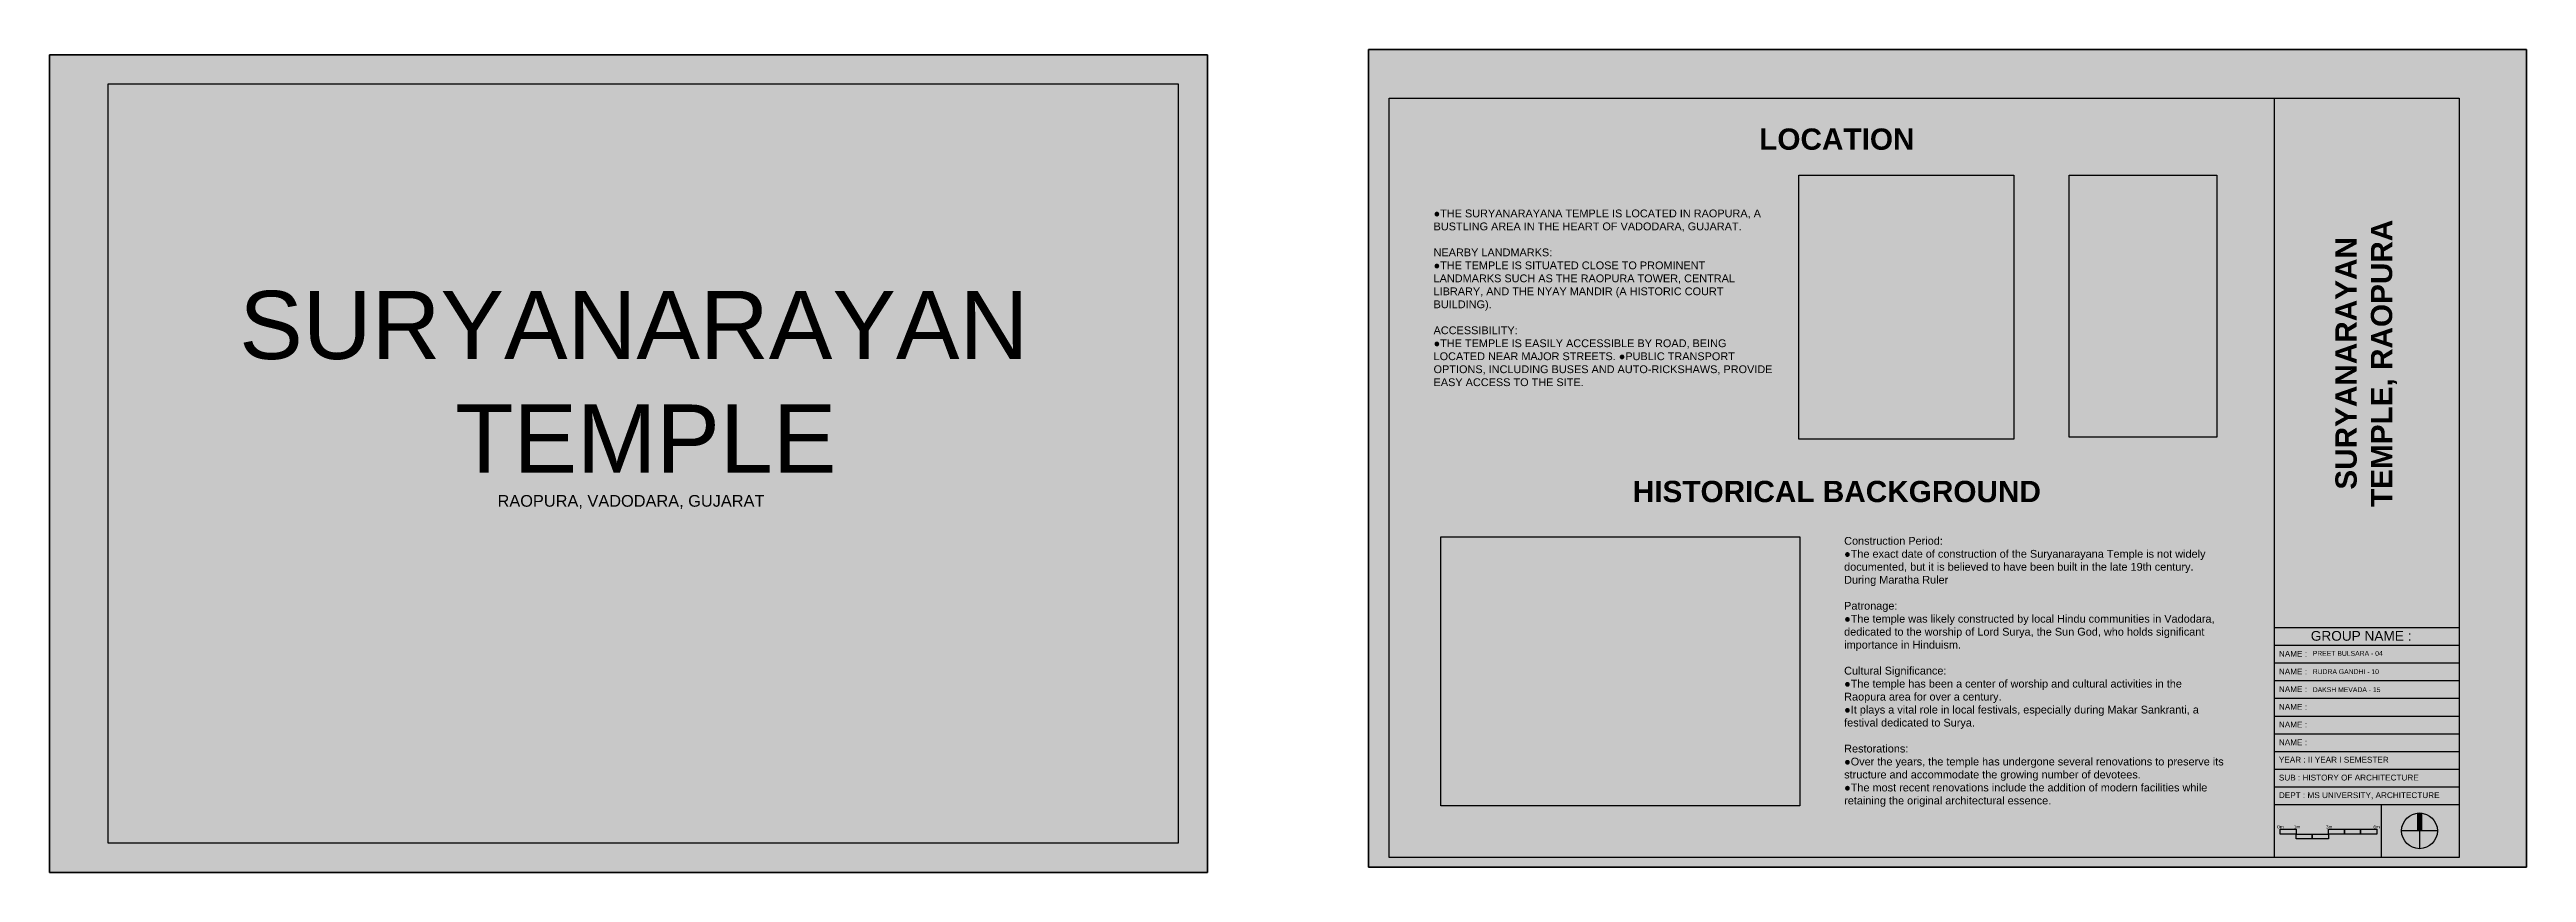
# Model space of a CAD drawing. Header units: millimetres. Extents: x 123626 to 686041, y 667 to 111893.
# Drawn here: x 123626 to 250689, y 68470 to 110739 of the extents above; entities that cross this region are included whole.
import ezdxf

# ---------------------------------------------------------------- set-up
doc = ezdxf.new("R2010")
doc.units = ezdxf.units.MM
doc.linetypes.add('ACAD_ISO08W100', pattern=[36, 24, -3, 6, -3])
doc.layers.add('squar', color=255, linetype='Continuous')
doc.styles.get("Standard").update_dxf_attribs({"font": 'arial.ttf'})
picture_1 = doc.add_image_def('image1.jpeg', size_in_pixel=(720, 885))
picture_2 = doc.add_image_def('image2.jpeg', size_in_pixel=(1040, 780))
picture_3 = doc.add_image_def('image3.jpeg', size_in_pixel=(721, 1280))

# ---------------------------------------------------------------- blocks, each defined once
blk = doc.blocks.new('asd')
at = {"true_color": 0xffffff}
h = blk.add_hatch(color=7, dxfattribs=at)
h.dxf.hatch_style = 1
h.paths.add_polyline_path([(3185.98, 1595.81), (3181.1, 1595.81), (3181.1, 1594.37), (3185.98, 1594.37)])
h.paths.add_polyline_path([(3190.86, 1594.37), (3185.98, 1594.37), (3185.98, 1592.94), (3190.86, 1592.94)])
h.paths.add_polyline_path([(3195.75, 1594.37), (3190.86, 1594.37), (3190.86, 1592.94), (3195.75, 1592.94)])
h.paths.add_polyline_path([(3200.63, 1595.81), (3195.75, 1595.81), (3195.75, 1594.37), (3200.63, 1594.37)])
h.paths.add_polyline_path([(3205.51, 1595.81), (3200.63, 1595.81), (3200.63, 1594.37), (3205.51, 1594.37)])
h.paths.add_polyline_path([(3210.4, 1595.81), (3205.51, 1595.81), (3205.51, 1594.37), (3210.4, 1594.37)])
at = {"color": 7, "true_color": 0xffffff}
for points in [[(3181.1, 1595.81), (3185.98, 1595.81), (3185.98, 1594.37), (3181.1, 1594.37)], [(3185.98, 1594.37), (3190.86, 1594.37), (3190.86, 1592.94), (3185.98, 1592.94)], [(3190.86, 1594.37), (3195.75, 1594.37), (3195.75, 1592.94), (3190.86, 1592.94)], [(3195.75, 1595.81), (3200.63, 1595.81), (3200.63, 1594.37), (3195.75, 1594.37)], [(3200.63, 1595.81), (3205.51, 1595.81), (3205.51, 1594.37), (3200.63, 1594.37)], [(3205.51, 1595.81), (3210.4, 1595.81), (3210.4, 1594.37), (3205.51, 1594.37)]]:
    blk.add_lwpolyline(points, close=True, dxfattribs=at)
at = {"color": 7, "true_color": 0xffffff, "insert": (3180.26, 1597.05), "char_height": 1, "attachment_point": 1}
blk.add_mtext_dynamic_manual_height_columns('0m        1m                    3m                                6m                                        ', width=31.5867, gutter_width=26.95, heights=[0.0468], dxfattribs=at)
blk = doc.blocks.new('asdsd')
at = {"true_color": 0xffffff}
h = blk.add_hatch(color=7, dxfattribs=at)
h.dxf.hatch_style = 1
h.paths.add_polyline_path([(3251.6, 1593.9), (3253.7, 1593.9), (3253.7, 1603, 0.056958), (3251.6, 1603)])
at = {"color": 7, "true_color": 0xffffff}
for p, q in [((3251.6, 1603.1), (3251.6, 1593.9)), ((3253.7, 1603.1), (3253.7, 1593.9)), ((3261.8, 1593.9), (3243.5, 1593.9)), ((3252.7, 1593.9), (3252.7, 1584.7))]:
    blk.add_line(p, q, dxfattribs=at)
blk.add_circle((3252.7, 1593.9), 9.17, dxfattribs=at)

msp = doc.modelspace()

# ---------------------------------------------------------------- hatches: boundary and pattern name
at = {"layer": 'squar', "true_color": 0x171c4f}
h = msp.add_hatch(color=179, dxfattribs=at)
h.dxf.hatch_style = 1
h.paths.add_polyline_path([(250689, 68739), (250689, 110739), (191289, 110739), (191289, 68739)])
h = msp.add_hatch(color=179, dxfattribs=at)
h.dxf.hatch_style = 1
h.paths.add_polyline_path([(183026, 68470), (183026, 110470), (123626, 110470), (123626, 68470)])

# ---------------------------------------------------------------- linework, layer by layer
at = {"layer": 'squar', "color": 7, "lineweight": 60, "true_color": 0xffffff}
for p, q in [((191289, 110739), (250689, 110739)), ((191289, 68739), (191289, 110739)), ((250689, 110739), (250689, 68739)), ((123626, 110470), (183026, 110470)), ((123626, 68470), (123626, 110470)), ((183026, 110470), (183026, 68470)), ((250689, 68739), (191289, 68739)), ((183026, 68470), (123626, 68470))]:
    msp.add_line(p, q, dxfattribs=at)
at = {"layer": 'squar', "color": 7, "true_color": 0xffffff}
for p, q in [((126626, 108970), (181526, 108970)), ((126626, 69970), (126626, 108970)), ((181526, 108970), (181526, 69970)), ((192342, 108236), (247242, 108236)), ((192342, 69236), (192342, 108236)), ((237751, 108236), (237751, 69236)), ((247242, 108236), (247242, 69236)), ((237751, 81048), (247242, 81048)), ((237751, 80140), (247242, 80140)), ((237751, 79232), (247242, 79232)), ((237751, 78324), (247242, 78324)), ((237751, 77416), (247242, 77416)), ((237751, 76508), (247242, 76508)), ((237751, 75600), (247242, 75600)), ((237751, 74692), (247242, 74692)), ((237751, 73784), (247242, 73784)), ((237751, 72876), (247242, 72876)), ((237751, 71968), (247242, 71968)), ((243242, 71968), (243242, 69236)), ((181526, 69970), (126626, 69970)), ((247242, 69236), (192342, 69236))]:
    msp.add_line(p, q, dxfattribs=at)

# ---------------------------------------------------------------- block references
at = {"layer": 'squar'}
for name, p, xscale, yscale, zscale in [('asdsd', (-80068, -88779), 100, 100, 100), ('asd', (-301168, -199808), 169.5055590434932, 169.5055590434932, 169.5055590434932)]:
    msp.add_blockref(name, p, dxfattribs=dict(at, xscale=xscale, yscale=yscale, zscale=zscale))

# ---------------------------------------------------------------- texts
at = {"layer": 'squar', "linetype": 'ACAD_ISO08W100', "attachment_point": 1}
for s, width, heights, insert, char_height in [('\\pxqc;{\\fArial|b1|i0|c0|p34;LOCATION}', 42750.03, [0], (193937, 106682), 1092.43), ('●THE SURYANARAYANA TEMPLE IS LOCATED IN RAOPURA, A BUSTLING AREA IN THE HEART OF VADODARA, GUJARAT.^J^JNEARBY LANDMARKS: ^J●THE TEMPLE IS SITUATED CLOSE TO PROMINENT LANDMARKS SUCH AS THE RAOPURA TOWER, CENTRAL LIBRARY, AND THE NYAY MANDIR (A HISTORIC COURT BUILDING).^J^JACCESSIBILITY: ^J●THE TEMPLE IS EASILY ACCESSIBLE BY ROAD, BEING LOCATED NEAR MAJOR STREETS. ●PUBLIC TRANSPORT OPTIONS, INCLUDING BUSES AND AUTO-RICKSHAWS, PROVIDE EASY ACCESS TO THE SITE.', 17429.98, [11382], (194625, 102519), 400), ('{\\fSansSerif|b0|i0|c2|p2;    SURYANARAYAN\\P\\pxqc;TEMPLE}', 52579.93, [0], (127924, 98341), 3500), ('\\pxqc;RAOPURA, VADODARA, GUJARAT', 40552.1, [0], (133178, 87857), 600), ('\\pxqc;{\\fArial|b1|i0|c0|p34;HISTORICAL BACKGROUND}', 42750.03, [0], (193937, 88585), 1092.43), ('Construction Period: ^J●The exact date of construction of the Suryanarayana Temple is not widely documented, but it is believed to have been built in the late 19th century. ^JDuring Maratha Ruler^J^JPatronage: ^J●The temple was likely constructed by local Hindu communities in Vadodara, dedicated to the worship of Lord Surya, the Sun God, who holds significant importance in Hinduism.^J^JCultural Significance: ^J●The temple has been a center of worship and cultural activities in the Raopura area for over a century. ^J●It plays a vital role in local festivals, especially during Makar Sankranti, a festival dedicated to Surya.^J^JRestorations: ^J●Over the years, the temple has undergone several renovations to preserve its structure and accommodate the growing number of devotees. ^J●The most recent renovations include the addition of modern facilities while retaining the original architectural essence.', 19442.32, [0], (215687, 85704), 400)]:
    msp.add_mtext_dynamic_manual_height_columns(s, width=width, gutter_width=1250, heights=heights, dxfattribs=dict(at, insert=insert, char_height=char_height))
at = {"layer": 'squar', "color": 7, "true_color": 0xffffff, "insert": (240887, 94619), "char_height": 1092.43, "attachment_point": 2, "rotation": 90}
msp.add_mtext_dynamic_manual_height_columns('{\\fArial|b1|i0|c0|p34;SURYANARAYAN \\PTEMPLE, RAOPURA}', width=63680.91, gutter_width=4026, heights=[7779], dxfattribs=at)
at = {"layer": 'squar', "color": 7, "true_color": 0xffffff, "attachment_point": 1}
for s, width, heights, insert, char_height in [('\\pxqc;GROUP NAME :', 9275.36, [0], (237569, 80874), 500), ('NAME : ', 9275.36, [0], (237989, 79850), 300), ('NAME : ', 9275.36, [0], (237989, 78942), 300), ('NAME : ', 9275.36, [0], (237989, 78034), 300), ('NAME : ', 9275.36, [0], (237989, 77126), 300), ('NAME : ', 9275.36, [0], (237989, 76218), 300), ('NAME : ', 9275.36, [0], (237989, 75310), 300), ('YEAR : II YEAR I SEMESTER', 9275.36, [0], (237989, 74412), 300), ('SUB : HISTORY OF ARCHITECTURE', 12193.19, [38.6], (237989, 73496), 300), ('DEPT : MS UNIVERSITY, ARCHITECTURE ', 9275.36, [0], (237989, 72592), 300)]:
    msp.add_mtext_dynamic_manual_height_columns(s, width=width, gutter_width=1250, heights=heights, dxfattribs=dict(at, insert=insert, char_height=char_height))
at = {"layer": 'squar', "char_height": 250, "attachment_point": 1}
for s, insert in [('PREET BULSARA - 04', (239726, 79849)), ('RUDRA GANDHI - 10', (239726, 78910)), ('DAKSH MEVADA - 15', (239726, 77986))]:
    msp.add_mtext_dynamic_manual_height_columns(s, width=7095.16, gutter_width=1250, heights=[0], dxfattribs=dict(at, insert=insert))

# ---------------------------------------------------------------- pictures from other files: only their frames are drawn
at = {"layer": 'squar', "linetype": 'ACAD_ISO08W100'}
image = msp.add_image(picture_1, insert=(213357, 90725), size_in_units=(11033, 13561), dxfattribs=at)
image.dxf.flags = 7
image = msp.add_image(picture_3, insert=(227223, 90821), size_in_units=(7585, 13465), dxfattribs=at)
image.dxf.flags = 7
image = msp.add_image(picture_2, insert=(195000, 71892), size_in_units=(18416, 13812), rotation=0, dxfattribs=at)
image.dxf.flags = 7

doc.saveas('drawing.dxf')
